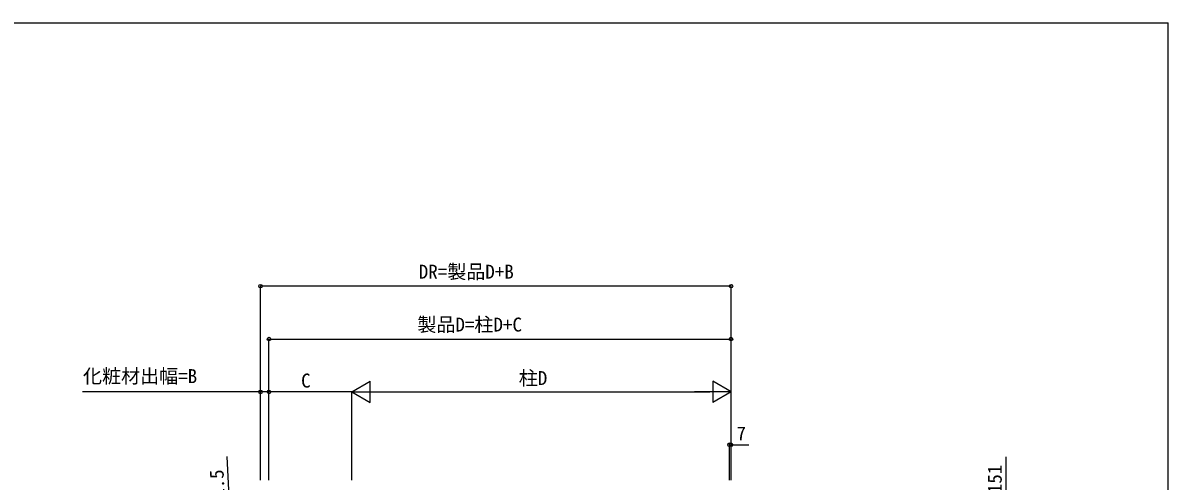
# Model space of a CAD drawing. Units: millimetres, scale not verified. Extents: x -6125 to 6125, y -9097 to 9042.
# Drawn here: x 713 to 6125, y 6586 to 8753 of the extents above; entities that cross this region are included whole.
import ezdxf
from ezdxf.enums import TextEntityAlignment as Align

# ---------------------------------------------------------------- set-up
doc = ezdxf.new("R2010")
doc.units = ezdxf.units.MM
doc.header["$LTSCALE"] = 50
doc.layers.add('0-5_YKK_D', color=6, linetype='Continuous')
doc.layers.add('0-6_YKK_ZWAK', color=7, linetype='Continuous')
doc.styles.add('ＭＳ ゴシック', font='')
doc.styles.get('ＭＳ ゴシック').set_extended_font_data('MS Gothic')

msp = doc.modelspace()

# ---------------------------------------------------------------- linework, layer by layer
at = {"layer": '0-5_YKK_D'}
for p, q in [((1835.64, 6590.45), (1835.64, 7508.91)), ((4059.29, 7507.91), (1835.64, 7507.91)), ((4059.29, 6590.45), (4059.29, 7508.91)), ((1875.59, 6590.45), (1875.59, 7258.91)), ((1875.59, 7257.91), (4059.29, 7257.91)), ((4059.29, 6590.45), (4059.29, 7258.91)), ((2266.79, 7007.91), (2353.39, 7057.91)), ((2353.39, 6957.91), (2353.39, 7057.91)), ((4059.29, 7007.91), (3972.69, 7057.91)), ((3972.69, 7057.91), (3972.69, 6957.91)), ((1835.64, 6590.45), (1835.64, 7008.91)), ((1875.59, 6590.45), (1875.59, 7008.91)), ((1875.59, 6590.45), (1875.59, 7008.91)), ((2266.79, 7007.91), (1875.59, 7007.91)), ((2266.79, 6590.45), (2266.79, 7008.91)), ((2266.79, 6590.45), (2266.79, 7008.91)), ((2266.79, 7007.91), (2353.39, 6957.91)), ((2266.79, 7007.91), (2440, 7007.91)), ((2366.79, 7007.91), (3959.29, 7007.91)), ((4059.29, 7007.91), (3886.09, 7007.91)), ((4059.29, 7007.91), (3972.69, 6957.91)), ((4059.29, 6590.45), (4059.29, 7008.91)), ((4052.29, 6590.45), (4052.29, 6758.91)), ((4059.29, 6590.45), (4059.29, 6758.91))]:
    msp.add_line(p, q, dxfattribs=at)
for points in [[(1875.59, 7007.91), (1835.64, 7007.91), (994.65, 7007.91)], [(4052.29, 6757.91), (4059.29, 6757.91), (4143.47, 6757.91)], [(1702.73, 6224.59), (1694.28, 6385.87), (1677.72, 6701.82)], [(5359.29, 6356.94), (5359.29, 6507.94), (5359.29, 6701.56)]]:
    msp.add_lwpolyline(points, dxfattribs=at)
for centre in [(1835.64, 7507.91), (4059.29, 7507.91), (1875.59, 7257.91), (4059.29, 7257.91), (1835.64, 7007.91), (1875.59, 7007.91), (1875.59, 7007.91), (4052.29, 6757.91), (4059.29, 6757.91)]:
    msp.add_circle(centre, 8.5, dxfattribs=at)
at = {"layer": '0-6_YKK_ZWAK'}
msp.add_line((-6125, 8752.6), (6125, 8752.6), dxfattribs=at)
msp.add_lwpolyline([(-6125, -9097.4), (6125, -9097.4), (6125, 8752.6)], dxfattribs=at)

# ---------------------------------------------------------------- texts
at = {"layer": '0-5_YKK_D', "style": 'ＭＳ ゴシック'}
for s, p in [('DR=製品D+B', (2583.37, 7523.54)), ('製品D=柱D+C', (2576.76, 7273.54)), ('化粧材出幅=B', (996.47, 7029.67)), ('C', (2027.47, 7008.71)), ('柱D', (3056.17, 7020.47)), ('7', (4085.4, 6758.71))]:
    msp.add_text(s, height=65.98, dxfattribs=at).set_placement(p, align=Align.BOTTOM_LEFT)
for s, rotation, p in [('151', 90, (5358.49, 6528.94)), ('161.5', 93, (1691.71, 6419.6))]:
    msp.add_text(s, height=65.98, rotation=rotation, dxfattribs=at).set_placement(p, align=Align.BOTTOM_LEFT)

doc.saveas('drawing.dxf')
